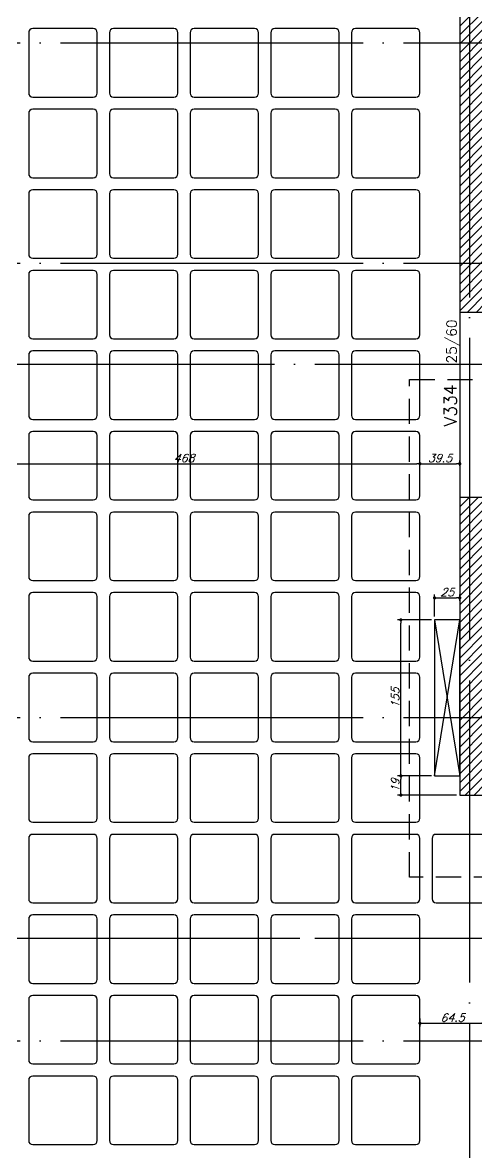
# Model space of a CAD drawing. Header units: millimetres. Extents: x -4107 to 5538, y -2094 to 2406.
# Drawn here: x -2383 to -1933, y -228 to 894 of the extents above; entities that cross this region are included whole.
import ezdxf
from ezdxf.enums import TextEntityAlignment as Align

# ---------------------------------------------------------------- set-up
doc = ezdxf.new("R2010")
doc.units = ezdxf.units.MM
doc.header["$LTSCALE"] = 50
doc.linetypes.add('DASHED', pattern=[0.75, 0.5, -0.25])
doc.linetypes.add('EIXO', pattern=[6.8, 6, -0.4, 0, -0.4])
for name, color, linetype in [('251', 5, 'Continuous'), ('F-AUX-RED', 1, 'Continuous'), ('F-COTAS', 106, 'Continuous'), ('F-COTAS-FUROS', 50, 'Continuous'), ('F-CUBETA', 1, 'Continuous'), ('F-EIXO', 12, 'EIXO'), ('F-PILARES-HACH', 174, 'Continuous'), ('F-PILARES-S', 170, 'Continuous'), ('F-TEXTO', 6, 'Continuous'), ('F-VIGAS', 3, 'Continuous'), ('F-VIGAS-DIM', 2, 'Continuous'), ('F-VIGAS-NOME', 4, 'Continuous'), ('F-VÃO', 1, 'Continuous')]:
    doc.layers.add(name, color=color, linetype=linetype)
doc.styles.add('CP-TEXT-INCL', font='simplex.shx', dxfattribs={"oblique": 20})
doc.styles.add('ROMANS', font='simplex.shx')
doc.dimstyles.new('CP-COTAS-50', dxfattribs={"dimscale": 0.64, "dimtxt": 12.5, "dimasz": 5, "dimexe": 5, "dimexo": 5, "dimgap": 2.5, "dimtad": 1, "dimdec": 1, "dimdsep": 46, "dimtxsty": 'CP-TEXT-INCL', "dimblk1": 'DOT', "dimblk2": 'DOT', "dimsah": 1, "dimcen": 9, "dimclrd": 256, "dimclre": 256, "dimclrt": 256, "dimadec": 0, "dimazin": 0, "dimtfac": 1, "dimtdec": 1, "dimtmove": 2, "dimatfit": 3, "dimldrblk": 'DOT', "dimfxl": 0, "dimtolj": 1, "dimarcsym": 0})
pattern_1 = [(45, (0, -5000), (-4.4194174, 4.4194174), [])]

# ---------------------------------------------------------------- blocks, each defined once
blk = doc.blocks.new('_VAONER063650636500869008690')
at = {"layer": '251', "color": 1}
for p, q in [((30, 34), (-30, 34)), ((-34, 30), (-34, -30)), ((34, -30), (34, 30)), ((-30, -34), (30, -34))]:
    blk.add_line(p, q, dxfattribs=at)
for centre, start, end in [((-30, 30), 90, 180), ((30, 30), 0, 90), ((-30, -30), 180, 270), ((30, -30), 270, 0)]:
    blk.add_arc(centre, 4, start, end, dxfattribs=at)
blk = doc.blocks.new('*U13')
at = {"layer": 'F-EIXO'}
blk.add_line((0, 0), (7397, 0), dxfattribs=at)
at = {"layer": 'F-TEXTO', "style": 'ROMANS'}
blk.add_attdef('EIXO', text='', height=17.5, dxfattribs=at).set_placement((-28.2072, 0), align=Align.MIDDLE_CENTER)
blk = doc.blocks.new('*U19')
at = {"layer": 'F-EIXO'}
blk.add_line((0, 0), (7484.954, 0), dxfattribs=at)
at = {"layer": 'F-TEXTO', "style": 'ROMANS'}
blk.add_attdef('EIXO', text='', height=17.5, dxfattribs=at).set_placement((-28.2072, 0), align=Align.MIDDLE_CENTER)
blk = doc.blocks.new('*U22')
at = {"layer": 'F-EIXO'}
blk.add_line((0, 0), (0, -3477.9), dxfattribs=at)
at = {"layer": 'F-TEXTO', "style": 'ROMANS'}
blk.add_attdef('EIXO', text='', height=17.5, rotation=360, dxfattribs=at).set_placement((0, 28.2), align=Align.MIDDLE_CENTER)
blk = doc.blocks.new('*U122')
at = {"layer": 'F-VÃO'}
for p, q in [((0, 0), (25, 155)), ((0, 155), (25, 0))]:
    blk.add_line(p, q, dxfattribs=at)
at = {"layer": 'F-VÃO', "color": 3}
blk.add_lwpolyline([(0, 0), (25, 0), (25, 155), (0, 155)], close=True, dxfattribs=at)
blk = doc.blocks.new('_DOT')
at = {"color": 0, "linetype": 'ByBlock'}
blk.add_line((-0.5, 0), (-1, 0), dxfattribs=at)
at = {"color": 0, "linetype": 'ByBlock', "const_width": 0.5}
blk.add_lwpolyline([(-0.25, 0, 1), (0.25, 0, 1)], format="xyb", close=True, dxfattribs=at)
blk = doc.blocks.new('*D152')
at = {"layer": 'DEFPOINTS', "color": 0, "transparency": 16777216}
for p in [(-2007.9, 146), (-1974.5, 146), (-1949.5, 127)]:
    blk.add_point(p, dxfattribs=at)
at = {"layer": 'F-COTAS-FUROS', "lineweight": -2, "transparency": 16777216}
for p, q in [((-1977.7, 146), (-2011.1, 146)), ((-2007.9, 130.2), (-2007.9, 142.8)), ((-1952.7, 127), (-2011.1, 127))]:
    blk.add_line(p, q, dxfattribs=at)
at = {"layer": 'F-COTAS-FUROS', "lineweight": -2, "transparency": 16777216, "xscale": 3.2, "yscale": 3.2, "zscale": 3.2}
for p, rotation in [((-2007.9, 146), 90), ((-2007.9, 127), 270)]:
    blk.add_blockref('_DOT', p, dxfattribs=dict(at, rotation=rotation))
at = {"layer": 'F-COTAS-FUROS', "transparency": 16777216, "insert": (-2013.5, 136.5), "char_height": 8, "attachment_point": 5, "rotation": 90, "style": 'CP-TEXT-INCL'}
blk.add_mtext('\\A1;19', dxfattribs=at)
blk = doc.blocks.new('*D153')
at = {"layer": 'DEFPOINTS', "color": 0, "transparency": 16777216}
for p in [(-2007.9, 301), (-1974.5, 301), (-1974.5, 146)]:
    blk.add_point(p, dxfattribs=at)
at = {"layer": 'F-COTAS-FUROS', "lineweight": -2, "transparency": 16777216}
for p, q in [((-1977.7, 301), (-2011.1, 301)), ((-2007.9, 149.2), (-2007.9, 297.8)), ((-1977.7, 146), (-2011.1, 146))]:
    blk.add_line(p, q, dxfattribs=at)
at = {"layer": 'F-COTAS-FUROS', "lineweight": -2, "transparency": 16777216, "xscale": 3.2, "yscale": 3.2, "zscale": 3.2}
for p, rotation in [((-2007.9, 301), 90), ((-2007.9, 146), 270)]:
    blk.add_blockref('_DOT', p, dxfattribs=dict(at, rotation=rotation))
at = {"layer": 'F-COTAS-FUROS', "transparency": 16777216, "insert": (-2013.5, 223.5), "char_height": 8, "attachment_point": 5, "rotation": 90, "style": 'CP-TEXT-INCL'}
blk.add_mtext('\\A1;155', dxfattribs=at)
blk = doc.blocks.new('*D154')
at = {"layer": 'DEFPOINTS', "color": 0, "transparency": 16777216}
for p in [(-1949.5, 322.8), (-1949.5, 316.7), (-1974.5, 301)]:
    blk.add_point(p, dxfattribs=at)
at = {"layer": 'F-COTAS-FUROS', "lineweight": -2, "transparency": 16777216}
for p, q in [((-1974.5, 304.2), (-1974.5, 326)), ((-1949.5, 319.9), (-1949.5, 326)), ((-1971.3, 322.8), (-1952.7, 322.8))]:
    blk.add_line(p, q, dxfattribs=at)
at = {"layer": 'F-COTAS-FUROS', "lineweight": -2, "transparency": 16777216, "xscale": 3.2, "yscale": 3.2, "zscale": 3.2, "rotation": 180}
blk.add_blockref('_DOT', (-1974.5, 322.8), dxfattribs=at)
at = {"layer": 'F-COTAS-FUROS', "lineweight": -2, "transparency": 16777216, "xscale": 3.2, "yscale": 3.2, "zscale": 3.2}
blk.add_blockref('_DOT', (-1949.5, 322.8), dxfattribs=at)
at = {"layer": 'F-COTAS-FUROS', "transparency": 16777216, "insert": (-1962, 328.4), "char_height": 8, "attachment_point": 5, "style": 'CP-TEXT-INCL'}
blk.add_mtext('\\A1;25', dxfattribs=at)
blk = doc.blocks.new('*D306')
at = {"layer": 'DEFPOINTS', "color": 0, "transparency": 16777216}
for p in [(-1989, -91.8), (-1924.5, -91.8), (-1924.5, -99.6)]:
    blk.add_point(p, dxfattribs=at)
at = {"layer": 'F-COTAS', "lineweight": -2, "transparency": 16777216}
for p, q in [((-1989, -95), (-1989, -102.8)), ((-1985.8, -99.6), (-1927.7, -99.6)), ((-1924.5, -95), (-1924.5, -102.8))]:
    blk.add_line(p, q, dxfattribs=at)
at = {"layer": 'F-COTAS', "lineweight": -2, "transparency": 16777216, "xscale": 3.2, "yscale": 3.2, "zscale": 3.2, "rotation": 180}
blk.add_blockref('_DOT', (-1989, -99.6), dxfattribs=at)
at = {"layer": 'F-COTAS', "lineweight": -2, "transparency": 16777216, "xscale": 3.2, "yscale": 3.2, "zscale": 3.2}
blk.add_blockref('_DOT', (-1924.5, -99.6), dxfattribs=at)
at = {"layer": 'F-COTAS', "transparency": 16777216, "insert": (-1956.8, -94), "char_height": 8, "attachment_point": 5, "style": 'CP-TEXT-INCL'}
blk.add_mtext('\\A1;64.5', dxfattribs=at)
blk = doc.blocks.new('*D330')
at = {"layer": 'DEFPOINTS', "color": 0, "transparency": 16777216}
for p in [(-1989, 456), (-2457, 439), (-1989, 439)]:
    blk.add_point(p, dxfattribs=at)
at = {"layer": 'F-COTAS', "lineweight": -2, "transparency": 16777216}
for p, q in [((-2457, 442.2), (-2457, 459.2)), ((-2453.8, 456), (-1992.2, 456)), ((-1989, 442.2), (-1989, 459.2))]:
    blk.add_line(p, q, dxfattribs=at)
at = {"layer": 'F-COTAS', "lineweight": -2, "transparency": 16777216, "xscale": 3.2, "yscale": 3.2, "zscale": 3.2, "rotation": 180}
blk.add_blockref('_DOT', (-2457, 456), dxfattribs=at)
at = {"layer": 'F-COTAS', "lineweight": -2, "transparency": 16777216, "xscale": 3.2, "yscale": 3.2, "zscale": 3.2}
blk.add_blockref('_DOT', (-1989, 456), dxfattribs=at)
at = {"layer": 'F-COTAS', "transparency": 16777216, "insert": (-2223, 461.6), "char_height": 8, "attachment_point": 5, "style": 'CP-TEXT-INCL'}
blk.add_mtext('\\A1;468', dxfattribs=at)
blk = doc.blocks.new('*D331')
at = {"layer": 'DEFPOINTS', "color": 0, "transparency": 16777216}
for p in [(-1989, 450.7), (-1949.5, 456), (-1949.5, 450.7)]:
    blk.add_point(p, dxfattribs=at)
at = {"layer": 'F-COTAS', "lineweight": -2, "transparency": 16777216}
for p, q in [((-1989, 453.9), (-1989, 459.2)), ((-1985.8, 456), (-1952.7, 456)), ((-1949.5, 453.9), (-1949.5, 459.2))]:
    blk.add_line(p, q, dxfattribs=at)
at = {"layer": 'F-COTAS', "lineweight": -2, "transparency": 16777216, "xscale": 3.2, "yscale": 3.2, "zscale": 3.2, "rotation": 180}
blk.add_blockref('_DOT', (-1989, 456), dxfattribs=at)
at = {"layer": 'F-COTAS', "lineweight": -2, "transparency": 16777216, "xscale": 3.2, "yscale": 3.2, "zscale": 3.2}
blk.add_blockref('_DOT', (-1949.5, 456), dxfattribs=at)
at = {"layer": 'F-COTAS', "transparency": 16777216, "insert": (-1969.2, 461.6), "char_height": 8, "attachment_point": 5, "style": 'CP-TEXT-INCL'}
blk.add_mtext('\\A1;39.5', dxfattribs=at)

msp = doc.modelspace()

# ---------------------------------------------------------------- hatches: boundary and pattern name
at = {"layer": 'F-PILARES-HACH', "linetype": 'Continuous'}
h = msp.add_hatch(dxfattribs=at)
h.set_pattern_fill('ANSI31', color=256, scale=50, style=0)
h.set_pattern_definition(pattern_1)
h.paths.add_polyline_path([(-1949.5, 606.5), (-1924.5, 606.5), (-1924.5, 904.5), (-1949.5, 904.5)], flags=16)
h = msp.add_hatch(dxfattribs=at)
h.set_pattern_fill('ANSI31', color=256, scale=50, style=0)
h.set_pattern_definition(pattern_1)
h.paths.add_polyline_path([(-1949.5, 127), (-1924.5, 127), (-1924.5, 422.5), (-1949.5, 422.5)], flags=16)

# ---------------------------------------------------------------- linework, layer by layer
at = {"layer": 'F-AUX-RED', "color": 4, "linetype": 'DASHED'}
msp.add_lwpolyline([(-1999.294, 539.758), (-1085.673, 539.758), (-1085.673, 45.469), (-1999.294, 45.469)], close=True, dxfattribs=at)
at = {"layer": 'F-EIXO'}
msp.add_line((-3768.53, -15), (3691.239, -15), dxfattribs=at)
at = {"layer": 'F-PILARES-S', "linetype": 'Continuous'}
for points in [[(-1949.5, 606.5), (-1924.5, 606.5), (-1924.5, 904.5), (-1949.5, 904.5), (-1949.5, 606.5)], [(-1949.5, 127), (-1924.5, 127), (-1924.5, 422.5), (-1949.5, 422.5), (-1949.5, 127)]]:
    msp.add_lwpolyline(points, dxfattribs=at)
at = {"layer": 'F-VIGAS'}
msp.add_lwpolyline([(-1949.5, 606.5), (-1949.5, 422.5)], dxfattribs=at)

# ---------------------------------------------------------------- block references
at = {"layer": 'F-CUBETA'}
for p in [(-2343, 854), (-2263, 854), (-2183, 854), (-2103, 854), (-2023, 854), (-2343, 774), (-2263, 774), (-2183, 774), (-2103, 774), (-2023, 774), (-2343, 694), (-2263, 694), (-2183, 694), (-2103, 694), (-2023, 694), (-2343, 614), (-2263, 614), (-2183, 614), (-2103, 614), (-2023, 614), (-2343, 534), (-2263, 534), (-2183, 534), (-2103, 534), (-2023, 534), (-2343, 454), (-2263, 454), (-2183, 454), (-2103, 454), (-2023, 454), (-2343, 374), (-2263, 374), (-2183, 374), (-2103, 374), (-2023, 374), (-2343, 294), (-2263, 294), (-2183, 294), (-2103, 294), (-2023, 294), (-2343, 214), (-2263, 214), (-2183, 214), (-2103, 214), (-2023, 214), (-2343, 134), (-2263, 134), (-2183, 134), (-2103, 134), (-2023, 134), (-2343, 54), (-2263, 54), (-2183, 54), (-2103, 54), (-2023, 54), (-1943, 54), (-2343, -26), (-2263, -26), (-2183, -26), (-2103, -26), (-2023, -26), (-2343, -106), (-2263, -106), (-2183, -106), (-2103, -106), (-2023, -106), (-2343, -186), (-2263, -186), (-2183, -186), (-2103, -186), (-2023, -186)]:
    msp.add_blockref('_VAONER063650636500869008690', p, dxfattribs=at)
at = {"layer": 'F-EIXO', "linetype": 'Continuous'}
for name, p in [('*U22', (-1940, 1941.357)), ('*U13', (-3705.761, 874)), ('*U13', (-3705.761, 655)), ('*U19', (-3793.715, 555)), ('*U13', (-3705.761, 204)), ('*U19', (-3793.715, -15)), ('*U13', (-3705.761, -117))]:
    msp.add_blockref(name, p, dxfattribs=at)
at = {"layer": 'F-VÃO'}
msp.add_blockref('*U122', (-1974.5, 146), dxfattribs=at)

# ---------------------------------------------------------------- texts
at = {"layer": 'F-VIGAS-DIM', "linetype": 'Continuous', "style": 'ROMANS'}
msp.add_text('25/60', height=10, rotation=90, dxfattribs=at).set_placement((-1952.625, 555.52))
at = {"layer": 'F-VIGAS-NOME', "linetype": 'Continuous', "style": 'ROMANS'}
msp.add_text('V334', height=12.5, rotation=90, dxfattribs=at).set_placement((-1952.625, 493.02))

# ---------------------------------------------------------------- dimensions: what is measured, and where the dimension line sits
at = {"layer": 'F-COTAS'}
for base, p1, p2, picture, middle in [((-1989, 455.951), (-2457, 439.014), (-1989, 439.014), '*D330', (-2223, 461.551)), ((-1949.5, 455.951), (-1989, 450.682), (-1949.5, 450.682), '*D331', (-1969.25, 461.551)), ((-1924.5, -99.559), (-1989, -91.838), (-1924.5, -91.838), '*D306', (-1956.75, -93.959))]:
    dim = msp.add_linear_dim(base=base, p1=p1, p2=p2, dimstyle='CP-COTAS-50', override={"dimscale": 0.64, "dimfxl": 7.5}, dxfattribs=at)
    dim.commit()
    dim.dimension.update_dxf_attribs({"geometry": picture, "text_midpoint": middle})
at = {"layer": 'F-COTAS-FUROS'}
dim = msp.add_linear_dim(base=(-1949.5, 322.76), p1=(-1974.5, 301), p2=(-1949.5, 316.68), dimstyle='CP-COTAS-50', override={"dimfxl": 7.5}, dxfattribs=at)
dim.commit()
dim.dimension.update_dxf_attribs({"geometry": '*D154', "text_midpoint": (-1962, 328.36)})
for base, p1, p2, picture, middle in [((-2007.861, 301), (-1974.5, 146), (-1974.5, 301), '*D153', (-2013.461, 223.5)), ((-2007.861, 146), (-1949.5, 127), (-1974.5, 146), '*D152', (-2013.461, 136.5))]:
    dim = msp.add_linear_dim(base=base, p1=p1, p2=p2, angle=90, dimstyle='CP-COTAS-50', override={"dimfxl": 7.5}, dxfattribs=at)
    dim.commit()
    dim.dimension.update_dxf_attribs({"geometry": picture, "text_midpoint": middle})

doc.saveas('drawing.dxf')
